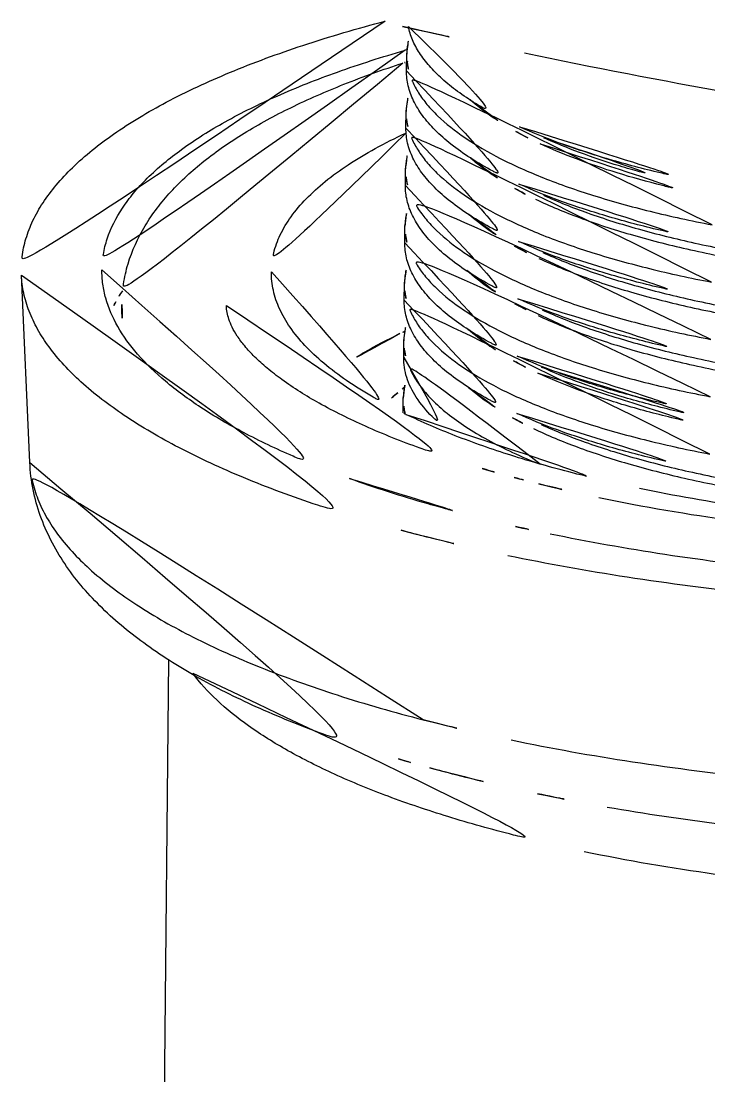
# Model space of a CAD drawing. Extents: x 16296660632 to 16296672714, y -37409619871 to -37409617455.
# Drawn here: x 16296672448.41 to 16296672465.46, y -37409617734.9 to -37409617708.76 of the extents above; entities that cross this region are included whole.
import ezdxf

# ---------------------------------------------------------------- set-up
doc = ezdxf.new("R2010")
doc.units = 0
doc.header["$LTSCALE"] = 10
doc.header["$MEASUREMENT"] = 0
doc.layers.get('0').update_dxf_attribs({"linetype": 'CONTINUOUS'})
doc.layers.add('02___PRT_ALL_AXES', color=7, linetype='CONTINUOUS')

msp = doc.modelspace()

# ---------------------------------------------------------------- linework, layer by layer
at = {"color": 7, "linetype": 'Continuous'}
for centre, radius, start, end in [((16296672495.89188, -37409617541.408073), 171.750067, 257.20660846, 258.23864788), ((16296672459.59454, -37409617709.583687), 1.630774, 192.6957884, 193.7031529), ((16296672459.58083, -37409617711.003922), 1.631303, 192.7664626, 193.6976928), ((16296672459.537649, -37409617715.265121), 1.630774, 192.6957884, 193.7031529), ((16296672459.523951, -37409617716.685364), 1.631303, 192.7664626, 193.6976928), ((16296672470.272791, -37409617679.877563), 47.707511, 255.5573615, 258.2502564), ((16296672468.343519, -37409617691.485283), 37.102928, 253.431855, 254.6813877), ((16296672471.767599, -37409617677.160728), 51.83541, 258.2408809, 260.1879311)]:
    msp.add_arc(centre, radius, start, end, dxfattribs=at)
for points, knots in [([(16296672458.00585, -37409617708.895576), (16296672458.028481, -37409617709.008362), (16296672458.101089, -37409617709.237617), (16296672458.27969, -37409617709.567909), (16296672458.528839, -37409617709.892487), (16296672458.846861, -37409617710.210327), (16296672459.232241, -37409617710.520668), (16296672459.861139, -37409617710.940811), (16296672460.38895, -37409617711.212082), (16296672460.762819, -37409617711.382011)], [0, 0, 0, 0, 0.089984, 0.186608491, 0.29234255, 0.408933985, 0.537515659, 0.678762073, 1, 1, 1, 1]), ([(16296672457.965401, -37409617709.586403), (16296672457.96628, -37409617709.499786), (16296672457.98329, -37409617709.324203), (16296672458.029551, -37409617709.154068), (16296672458.05932, -37409617709.070358)], [0, 0, 0, 0, 0.493601664, 1, 1, 1, 1]), ([(16296672460.882999, -37409617709.552238), (16296672464.28087, -37409617710.260201), (16296672471.299841, -37409617711.512032), (16296672478.37085, -37409617712.417717), (16296672482.005791, -37409617712.800987)], [0, 0, 0, 0, 0.487071401, 1, 1, 1, 1]), ([(16296672458.003639, -37409617709.942093), (16296672457.997, -37409617709.912643), (16296672457.97401, -37409617709.795448), (16296672457.9645, -37409617709.675613), (16296672457.965401, -37409617709.586403)], [0, 0, 0, 0, 0.252888037, 1, 1, 1, 1]), ([(16296672457.96129, -37409617709.996849), (16296672457.959999, -37409617710.121033), (16296672457.989479, -37409617710.377136), (16296672458.12748, -37409617710.752937), (16296672458.355801, -37409617711.121887), (16296672458.6717, -37409617711.482384), (16296672459.07276, -37409617711.83371), (16296672459.556971, -37409617712.1744), (16296672460.121731, -37409617712.503014), (16296672460.531549, -37409617712.70372), (16296672460.74859, -37409617712.802361)], [0, 0, 0, 0, 0.089653294, 0.183948504, 0.2868043, 0.401113325, 0.52875241, 0.670838044, 0.827883843, 1, 1, 1, 1]), ([(16296672465.53298, -37409617713.81041), (16296672465.017981, -37409617713.711693), (16296672464.031561, -37409617713.498306), (16296672462.634939, -37409617713.11335), (16296672461.39316, -37409617712.680649), (16296672460.322399, -37409617712.206558), (16296672459.436331, -37409617711.697609), (16296672458.835791, -37409617711.230324), (16296672458.469, -37409617710.84082), (16296672458.25894, -37409617710.556374), (16296672458.103029, -37409617710.267982), (16296672458.03422, -37409617710.068604), (16296672458.010189, -37409617709.969994)], [0, 0, 0, 0, 0.179478812, 0.345250895, 0.495547443, 0.629180077, 0.745461982, 0.844586117, 0.88818744, 0.928234901, 0.965264993, 1, 1, 1, 1]), ([(16296672457.951191, -37409617711.006279), (16296672457.952089, -37409617710.91967), (16296672457.96916, -37409617710.744041), (16296672458.01548, -37409617710.573898), (16296672458.04529, -37409617710.490181)], [0, 0, 0, 0, 0.493590071, 1, 1, 1, 1]), ([(16296672459.54097, -37409617710.718231), (16296672459.70047, -37409617710.86216), (16296672460.064381, -37409617711.142937), (16296672460.45665, -37409617711.381058), (16296672460.669689, -37409617711.498573)], [0, 0, 0, 0, 0.468938366, 1, 1, 1, 1]), ([(16296672457.989861, -37409617711.364403), (16296672457.983141, -37409617711.334747), (16296672457.95986, -37409617711.216782), (16296672457.950251, -37409617711.096077), (16296672457.951191, -37409617711.006279)], [0, 0, 0, 0, 0.252921699, 1, 1, 1, 1]), ([(16296672457.947069, -37409617711.417084), (16296672457.94577, -37409617711.541267), (16296672457.975229, -37409617711.797394), (16296672458.113199, -37409617712.17321), (16296672458.34152, -37409617712.542168), (16296672458.65741, -37409617712.902687), (16296672459.058491, -37409617713.254021), (16296672459.5427, -37409617713.594727), (16296672460.107479, -37409617713.923363), (16296672460.517321, -37409617714.124069), (16296672460.734369, -37409617714.222717)], [0, 0, 0, 0, 0.089652775, 0.183946503, 0.286801245, 0.401108864, 0.528748899, 0.670836311, 0.827884901, 1, 1, 1, 1]), ([(16296672465.518749, -37409617715.230766), (16296672465.00374, -37409617715.132042), (16296672464.0173, -37409617714.918648), (16296672462.620661, -37409617714.533684), (16296672461.37886, -37409617714.100983), (16296672460.3081, -37409617713.626869), (16296672459.42202, -37409617713.117897), (16296672458.821501, -37409617712.650597), (16296672458.4547, -37409617712.261093), (16296672458.24465, -37409617711.976624), (16296672458.088751, -37409617711.688217), (16296672458.01996, -37409617711.488823), (16296672457.99593, -37409617711.390221)], [0, 0, 0, 0, 0.179480792, 0.345252934, 0.495549033, 0.629180386, 0.745460427, 0.844584243, 0.888186298, 0.928234107, 0.96526458, 1, 1, 1, 1]), ([(16296672460.762819, -37409617711.382011), (16296672461.09358, -37409617711.532349), (16296672461.803049, -37409617711.818169), (16296672462.9438, -37409617712.190804), (16296672464.20315, -37409617712.524773), (16296672465.085211, -37409617712.713219), (16296672465.543091, -37409617712.800987)], [0, 0, 0, 0, 0.218135284, 0.458696791, 0.720092057, 1, 1, 1, 1]), ([(16296672460.669689, -37409617711.498573), (16296672460.717211, -37409617711.524773), (16296672460.91486, -37409617711.631371), (16296672461.116381, -37409617711.730766), (16296672461.27076, -37409617711.802643)], [0, 0, 0, 0, 0.241657585, 1, 1, 1, 1]), ([(16296672461.366961, -37409617711.656631), (16296672461.65579, -37409617711.787918), (16296672462.272341, -37409617712.038803), (16296672463.641331, -37409617712.497276), (16296672464.73691, -37409617712.766434), (16296672465.49905, -37409617712.923393)], [0, 0, 0, 0, 0.21985314, 0.460790966, 1, 1, 1, 1]), ([(16296672457.93697, -37409617712.426514), (16296672457.937851, -37409617712.342163), (16296672457.954069, -37409617712.171257), (16296672457.998079, -37409617712.005432), (16296672458.026409, -37409617711.923782)], [0, 0, 0, 0, 0.493904472, 1, 1, 1, 1]), ([(16296672461.27076, -37409617711.802643), (16296672461.56531, -37409617711.939758), (16296672462.196449, -37409617712.201424), (16296672463.211, -37409617712.545357), (16296672464.33075, -37409617712.856628), (16296672465.115271, -37409617713.034477), (16296672465.522711, -37409617713.118019)], [0, 0, 0, 0, 0.218554624, 0.459090349, 0.720221216, 1, 1, 1, 1]), ([(16296672459.55298, -37409617712.162041), (16296672459.70887, -37409617712.300346), (16296672460.06212, -37409617712.570396), (16296672460.441719, -37409617712.800697), (16296672460.647301, -37409617712.914398)], [0, 0, 0, 0, 0.470070471, 1, 1, 1, 1]), ([(16296672457.98374, -37409617712.818817), (16296672457.975651, -37409617712.786377), (16296672457.947651, -37409617712.657463), (16296672457.93593, -37409617712.524971), (16296672457.93697, -37409617712.426514)], [0, 0, 0, 0, 0.253492116, 1, 1, 1, 1]), ([(16296672460.74859, -37409617712.802361), (16296672461.079359, -37409617712.952713), (16296672461.78883, -37409617713.238518), (16296672462.929569, -37409617713.611153), (16296672464.188919, -37409617713.945129), (16296672465.07098, -37409617714.133583), (16296672465.52886, -37409617714.221352)], [0, 0, 0, 0, 0.218134743, 0.45869548, 0.72009026, 1, 1, 1, 1]), ([(16296672457.93284, -37409617712.838112), (16296672457.931601, -37409617712.962273), (16296672457.961161, -37409617713.218323), (16296672458.09923, -37409617713.594048), (16296672458.327591, -37409617713.962914), (16296672458.64349, -37409617714.323334), (16296672459.04454, -37409617714.674583), (16296672459.52869, -37409617715.015228), (16296672460.09338, -37409617715.343773), (16296672460.503139, -37409617715.544441), (16296672460.72015, -37409617715.643082)], [0, 0, 0, 0, 0.089649561, 0.183945095, 0.2868039, 0.401115569, 0.528757592, 0.670844614, 0.827889806, 1, 1, 1, 1]), ([(16296672465.50453, -37409617716.651123), (16296672464.9904, -37409617716.552567), (16296672464.00556, -37409617716.339569), (16296672462.611019, -37409617715.955406), (16296672461.37072, -37409617715.523651), (16296672460.300779, -37409617715.050636), (16296672459.414749, -37409617714.54274), (16296672458.813749, -37409617714.076691), (16296672458.44593, -37409617713.68779), (16296672458.17499, -37409617713.323761), (16296672458.03426, -37409617713.021606), (16296672457.98374, -37409617712.818817)], [0, 0, 0, 0, 0.179388827, 0.345101977, 0.495380095, 0.629038694, 0.745392125, 0.844623117, 0.888283986, 0.928388194, 1, 1, 1, 1]), ([(16296672460.647301, -37409617712.914398), (16296672460.688231, -37409617712.937027), (16296672460.857571, -37409617713.028877), (16296672461.02981, -37409617713.115379), (16296672461.16147, -37409617713.178207)], [0, 0, 0, 0, 0.242741313, 1, 1, 1, 1]), ([(16296672461.16147, -37409617713.178207), (16296672461.51585, -37409617713.347313), (16296672462.28686, -37409617713.665977), (16296672463.540091, -37409617714.072701), (16296672464.941971, -37409617714.430397), (16296672466.47261, -37409617714.733353), (16296672468.110439, -37409617714.97673), (16296672470.43605, -37409617715.219467), (16296672473.43425, -37409617715.348152), (16296672476.44558, -37409617715.25045), (16296672478.81192, -37409617715.030434), (16296672480.501659, -37409617714.800056), (16296672482.09774, -37409617714.505966), (16296672483.577551, -37409617714.152107), (16296672484.920071, -37409617713.743294), (16296672485.75491, -37409617713.420921), (16296672486.14327, -37409617713.249069)], [0, 0, 0, 0, 0.046209236, 0.098017577, 0.154942744, 0.216365646, 0.281562606, 0.349729601, 0.491461932, 0.6343358, 0.703915921, 0.771065829, 0.834955954, 0.894828979, 0.950022918, 1, 1, 1, 1]), ([(16296672461.352711, -37409617713.077003), (16296672461.71133, -37409617713.240013), (16296672462.487061, -37409617713.547096), (16296672463.741579, -37409617713.939232), (16296672465.136641, -37409617714.283241), (16296672466.65317, -37409617714.573822), (16296672468.27051, -37409617714.806503), (16296672469.966379, -37409617714.977562), (16296672471.717449, -37409617715.08429), (16296672474.09234, -37409617715.138107), (16296672477.02243, -37409617715.040207), (16296672479.87516, -37409617714.723091), (16296672482.017509, -37409617714.333282), (16296672483.477949, -37409617713.989342), (16296672484.80744, -37409617713.592148), (16296672485.6366, -37409617713.279404), (16296672486.0236, -37409617713.112747)], [0, 0, 0, 0, 0.046986327, 0.099372577, 0.156672081, 0.218275472, 0.283479082, 0.351505789, 0.421525862, 0.492674693, 0.634792859, 0.770874182, 0.834595094, 0.894431374, 0.949742002, 1, 1, 1, 1]), ([(16296672457.922741, -37409617713.847527), (16296672457.92358, -37409617713.763412), (16296672457.93965, -37409617713.592957), (16296672457.98336, -37409617713.427513), (16296672458.01153, -37409617713.346046)], [0, 0, 0, 0, 0.493945932, 1, 1, 1, 1]), ([(16296672459.500731, -37409617713.548271), (16296672459.661091, -37409617713.694077), (16296672460.02788, -37409617713.978539), (16296672460.4238, -37409617714.219254), (16296672460.63904, -37409617714.338043)], [0, 0, 0, 0, 0.468541054, 1, 1, 1, 1]), ([(16296672457.969971, -37409617714.240997), (16296672457.961821, -37409617714.208473), (16296672457.933599, -37409617714.079193), (16296672457.921749, -37409617713.946289), (16296672457.922741, -37409617713.847527)], [0, 0, 0, 0, 0.253520837, 1, 1, 1, 1]), ([(16296672457.918619, -37409617714.2584), (16296672457.91737, -37409617714.382568), (16296672457.94692, -37409617714.638634), (16296672458.08499, -37409617715.014374), (16296672458.313339, -37409617715.383232), (16296672458.62924, -37409617715.743668), (16296672459.030279, -37409617716.094917), (16296672459.514441, -37409617716.435547), (16296672460.07914, -37409617716.76413), (16296672460.488911, -37409617716.964813), (16296672460.705931, -37409617717.063454)], [0, 0, 0, 0, 0.089651162, 0.183947491, 0.286805402, 0.401115381, 0.528754543, 0.670841198, 0.827886333, 1, 1, 1, 1]), ([(16296672460.63904, -37409617714.338043), (16296672460.68664, -37409617714.364319), (16296672460.88463, -37409617714.471161), (16296672461.086491, -37409617714.570793), (16296672461.24114, -37409617714.642807)], [0, 0, 0, 0, 0.241657782, 1, 1, 1, 1]), ([(16296672460.734369, -37409617714.222717), (16296672461.06513, -37409617714.37307), (16296672461.774599, -37409617714.658867), (16296672462.915331, -37409617715.031509), (16296672464.174681, -37409617715.365494), (16296672465.056749, -37409617715.553932), (16296672465.514641, -37409617715.641708)], [0, 0, 0, 0, 0.218133056, 0.458691517, 0.720085797, 1, 1, 1, 1]), ([(16296672465.490311, -37409617718.071487), (16296672464.97637, -37409617717.972961), (16296672463.991899, -37409617717.760048), (16296672462.59782, -37409617717.376083), (16296672461.35784, -37409617716.944511), (16296672460.288071, -37409617716.471733), (16296672459.40205, -37409617715.964088), (16296672458.80093, -37409617715.49826), (16296672458.432911, -37409617715.109558), (16296672458.16173, -37409617714.745743), (16296672458.02072, -37409617714.443718), (16296672457.969971, -37409617714.240997)], [0, 0, 0, 0, 0.179358496, 0.345048785, 0.495316093, 0.62897726, 0.745341527, 0.844590313, 0.888261258, 0.928375288, 1, 1, 1, 1]), ([(16296672461.33849, -37409617714.497353), (16296672461.6971, -37409617714.66037), (16296672462.472851, -37409617714.967438), (16296672463.72735, -37409617715.359589), (16296672465.12241, -37409617715.703613), (16296672466.63895, -37409617715.994171), (16296672468.256281, -37409617716.22683), (16296672469.95216, -37409617716.397926), (16296672471.70322, -37409617716.504646), (16296672474.078119, -37409617716.558456), (16296672477.008209, -37409617716.460579), (16296672479.860941, -37409617716.143448), (16296672482.00329, -37409617715.753616), (16296672483.46373, -37409617715.409721), (16296672484.793221, -37409617715.012512), (16296672485.62237, -37409617714.699753), (16296672486.009371, -37409617714.533096)], [0, 0, 0, 0, 0.0469868, 0.099372517, 0.15667177, 0.218275718, 0.28347938, 0.3515058, 0.421525979, 0.492674979, 0.634793169, 0.770874317, 0.83459526, 0.894432075, 0.949742679, 1, 1, 1, 1]), ([(16296672457.90852, -37409617715.26783), (16296672457.909389, -37409617715.181236), (16296672457.926399, -37409617715.00563), (16296672457.97266, -37409617714.835487), (16296672458.002439, -37409617714.751793)], [0, 0, 0, 0, 0.493601664, 1, 1, 1, 1]), ([(16296672461.24114, -37409617714.642807), (16296672461.598351, -37409617714.809181), (16296672462.373341, -37409617715.122528), (16296672463.62985, -37409617715.522507), (16296672465.031361, -37409617715.873703), (16296672466.55829, -37409617716.170593), (16296672468.18936, -37409617716.408501), (16296672469.901621, -37409617716.583618), (16296672471.671009, -37409617716.693024), (16296672474.07173, -37409617716.748421), (16296672476.467529, -37409617716.668243), (16296672478.815121, -37409617716.448624), (16296672480.49165, -37409617716.219528), (16296672482.07585, -37409617715.927727), (16296672483.54566, -37409617715.577003), (16296672484.880461, -37409617715.172089), (16296672485.71122, -37409617714.853073), (16296672486.098089, -37409617714.68306)], [0, 0, 0, 0, 0.046622198, 0.098753803, 0.15590899, 0.217470841, 0.282721138, 0.350866299, 0.421057823, 0.492409408, 0.634936465, 0.704334462, 0.77131704, 0.835070185, 0.894849838, 0.95000362, 1, 1, 1, 1]), ([(16296672459.452169, -37409617714.937027), (16296672459.618059, -37409617715.091469), (16296672460.001539, -37409617715.392258), (16296672460.41732, -37409617715.644623), (16296672460.64427, -37409617715.769119)], [0, 0, 0, 0, 0.466833181, 1, 1, 1, 1]), ([(16296672457.946751, -37409617715.623512), (16296672457.940109, -37409617715.594063), (16296672457.91712, -37409617715.476868), (16296672457.90761, -37409617715.357033), (16296672457.90852, -37409617715.26783)], [0, 0, 0, 0, 0.252888037, 1, 1, 1, 1]), ([(16296672457.904409, -37409617715.678291), (16296672457.903111, -37409617715.802452), (16296672457.93259, -37409617716.058578), (16296672458.070589, -37409617716.434372), (16296672458.29891, -37409617716.803307), (16296672458.614811, -37409617717.163811), (16296672459.015881, -37409617717.515137), (16296672459.50008, -37409617717.855827), (16296672460.06484, -37409617718.184448), (16296672460.474661, -37409617718.385147), (16296672460.6917, -37409617718.483803)], [0, 0, 0, 0, 0.089653294, 0.183948504, 0.2868043, 0.401113325, 0.52875241, 0.670838044, 0.827883843, 1, 1, 1, 1]), ([(16296672460.72015, -37409617715.643082), (16296672461.050911, -37409617715.793427), (16296672461.760389, -37409617716.079239), (16296672462.901131, -37409617716.451859), (16296672464.160469, -37409617716.785843), (16296672465.04253, -37409617716.974281), (16296672465.50042, -37409617717.062073)], [0, 0, 0, 0, 0.218137131, 0.45869474, 0.72008644, 1, 1, 1, 1]), ([(16296672465.476089, -37409617719.491837), (16296672464.96109, -37409617719.393112), (16296672463.97467, -37409617719.179733), (16296672462.578051, -37409617718.794777), (16296672461.336269, -37409617718.362083), (16296672460.26552, -37409617717.887993), (16296672459.37944, -37409617717.379028), (16296672458.7789, -37409617716.911751), (16296672458.412109, -37409617716.522263), (16296672458.202049, -37409617716.237808), (16296672458.046141, -37409617715.949409), (16296672457.977329, -37409617715.750023), (16296672457.953291, -37409617715.651443)], [0, 0, 0, 0, 0.179478812, 0.345250895, 0.495547443, 0.629180077, 0.745461982, 0.844586117, 0.88818744, 0.928234901, 0.965264993, 1, 1, 1, 1]), ([(16296672460.64427, -37409617715.769119), (16296672460.68992, -37409617715.794167), (16296672460.87945, -37409617715.895927), (16296672461.072491, -37409617715.991127), (16296672461.220261, -37409617716.060059)], [0, 0, 0, 0, 0.242036674, 1, 1, 1, 1]), ([(16296672461.32428, -37409617715.917709), (16296672461.68289, -37409617716.080727), (16296672462.45863, -37409617716.387787), (16296672463.71312, -37409617716.779961), (16296672465.108191, -37409617717.123962), (16296672466.624729, -37409617717.41452), (16296672468.24206, -37409617717.647202), (16296672469.937929, -37409617717.818283), (16296672471.688999, -37409617717.925011), (16296672474.06389, -37409617717.978813), (16296672476.99399, -37409617717.880959), (16296672479.84672, -37409617717.563789), (16296672481.989071, -37409617717.174004), (16296672483.449511, -37409617716.830078), (16296672484.77899, -37409617716.432854), (16296672485.60815, -37409617716.12011), (16296672485.99514, -37409617715.953468)], [0, 0, 0, 0, 0.046986273, 0.099371659, 0.156671519, 0.218275631, 0.283478935, 0.351505401, 0.421525892, 0.492674786, 0.634793256, 0.770874146, 0.834595555, 0.894432441, 0.949742403, 1, 1, 1, 1]), ([(16296672461.220261, -37409617716.060059), (16296672461.57744, -37409617716.226677), (16296672462.352539, -37409617716.540573), (16296672463.60952, -37409617716.941177), (16296672465.01186, -37409617717.292908), (16296672466.53994, -37409617717.590263), (16296672468.17243, -37409617717.828568), (16296672470.486719, -37409617718.065247), (16296672473.46694, -37409617718.188538), (16296672476.458561, -37409617718.088371), (16296672478.8083, -37409617717.868134), (16296672480.48608, -37409617717.638527), (16296672482.07126, -37409617717.346077), (16296672483.54166, -37409617716.994637), (16296672484.87665, -37409617716.588913), (16296672485.70734, -37409617716.269257), (16296672486.09408, -37409617716.09893)], [0, 0, 0, 0, 0.046600232, 0.098719718, 0.155872685, 0.217439753, 0.282701685, 0.350864014, 0.492422268, 0.634987719, 0.704398161, 0.771386555, 0.835137686, 0.894905554, 0.950036351, 1, 1, 1, 1]), ([(16296672457.8943, -37409617716.687714), (16296672457.895201, -37409617716.601097), (16296672457.91227, -37409617716.425484), (16296672457.95859, -37409617716.255341), (16296672457.9884, -37409617716.171623)], [0, 0, 0, 0, 0.493590071, 1, 1, 1, 1]), ([(16296672459.484079, -37409617716.399658), (16296672459.643579, -37409617716.543587), (16296672460.00749, -37409617716.824371), (16296672460.399759, -37409617717.062477), (16296672460.612801, -37409617717.179993)], [0, 0, 0, 0, 0.468938366, 1, 1, 1, 1]), ([(16296672457.93297, -37409617717.045853), (16296672457.92625, -37409617717.01619), (16296672457.902969, -37409617716.898216), (16296672457.89336, -37409617716.777527), (16296672457.8943, -37409617716.687714)], [0, 0, 0, 0, 0.252921699, 1, 1, 1, 1]), ([(16296672457.89019, -37409617717.098503), (16296672457.88932, -37409617717.181084), (16296672457.9014, -37409617717.348633), (16296672457.98221, -37409617717.68898), (16296672458.197269, -37409617718.118149), (16296672458.606131, -37409617718.601669), (16296672458.9517, -37409617718.889717), (16296672459.14535, -37409617719.03212)], [0, 0, 0, 0, 0.10368112, 0.209805819, 0.437618059, 0.698189351, 1, 1, 1, 1]), ([(16296672461.275721, -37409617719.745857), (16296672461.04397, -37409617719.653557), (16296672460.602921, -37409617719.465073), (16296672459.985991, -37409617719.156403), (16296672459.44326, -37409617718.834679), (16296672458.977421, -37409617718.501617), (16296672458.590799, -37409617718.1586), (16296672458.28525, -37409617717.806877), (16296672458.063049, -37409617717.447571), (16296672457.96925, -37409617717.195587), (16296672457.939039, -37409617717.07164)], [0, 0, 0, 0, 0.169524097, 0.325739932, 0.468467306, 0.597832524, 0.714317559, 0.818925046, 0.913311189, 1, 1, 1, 1]), ([(16296672460.612801, -37409617717.179993), (16296672460.66032, -37409617717.2062), (16296672460.857981, -37409617717.312798), (16296672461.05949, -37409617717.412201), (16296672461.213869, -37409617717.48407)], [0, 0, 0, 0, 0.241657585, 1, 1, 1, 1]), ([(16296672460.705931, -37409617717.063454), (16296672461.03669, -37409617717.213783), (16296672461.74617, -37409617717.499603), (16296672462.886921, -37409617717.872231), (16296672464.146259, -37409617718.206207), (16296672465.02832, -37409617718.394653), (16296672465.4862, -37409617718.482422)], [0, 0, 0, 0, 0.218135284, 0.458696791, 0.720092057, 1, 1, 1, 1]), ([(16296672461.213869, -37409617717.48407), (16296672461.53344, -37409617717.632843), (16296672462.221621, -37409617717.915314), (16296672463.331961, -37409617718.282303), (16296672464.562851, -37409617718.610512), (16296672465.42658, -37409617718.794853), (16296672465.87553, -37409617718.880539)], [0, 0, 0, 0, 0.216816724, 0.456991306, 0.718867938, 1, 1, 1, 1]), ([(16296672461.31007, -37409617717.338058), (16296672461.625811, -37409617717.48159), (16296672462.303329, -37409617717.754356), (16296672463.393049, -37409617718.109779), (16296672464.59659, -37409617718.428139), (16296672465.439711, -37409617718.607613), (16296672465.87743, -37409617718.691147)], [0, 0, 0, 0, 0.217969135, 0.458480686, 0.719940745, 1, 1, 1, 1]), ([(16296672457.880079, -37409617718.107933), (16296672457.88096, -37409617718.023613), (16296672457.89719, -37409617717.852692), (16296672457.941191, -37409617717.686867), (16296672457.969521, -37409617717.605217)], [0, 0, 0, 0, 0.493904472, 1, 1, 1, 1]), ([(16296672459.49609, -37409617717.843483), (16296672459.651991, -37409617717.981773), (16296672460.00523, -37409617718.251831), (16296672460.38483, -37409617718.482147), (16296672460.59042, -37409617718.595833)], [0, 0, 0, 0, 0.470070471, 1, 1, 1, 1]), ([(16296672457.926849, -37409617718.500267), (16296672457.91877, -37409617718.467819), (16296672457.89076, -37409617718.338898), (16296672457.879049, -37409617718.206398), (16296672457.880079, -37409617718.107933)], [0, 0, 0, 0, 0.253492116, 1, 1, 1, 1]), ([(16296672460.6917, -37409617718.483803), (16296672461.02247, -37409617718.634148), (16296672461.731939, -37409617718.91996), (16296672462.87269, -37409617719.29258), (16296672464.13203, -37409617719.626556), (16296672465.01409, -37409617719.815002), (16296672465.47197, -37409617719.902779)], [0, 0, 0, 0, 0.218134743, 0.45869548, 0.72009026, 1, 1, 1, 1]), ([(16296672460.59042, -37409617718.595833), (16296672460.63134, -37409617718.618446), (16296672460.80069, -37409617718.71032), (16296672460.972919, -37409617718.796799), (16296672461.10458, -37409617718.859627)], [0, 0, 0, 0, 0.242741313, 1, 1, 1, 1]), ([(16296672461.29582, -37409617718.758423), (16296672461.65444, -37409617718.921432), (16296672462.43017, -37409617719.228539), (16296672463.68469, -37409617719.620667), (16296672465.07975, -37409617719.964668), (16296672466.596279, -37409617720.255249), (16296672468.213619, -37409617720.487923), (16296672469.909491, -37409617720.658997), (16296672471.660561, -37409617720.765717), (16296672474.03545, -37409617720.819542), (16296672476.96554, -37409617720.721642), (16296672479.818279, -37409617720.404518), (16296672481.960621, -37409617720.014709), (16296672483.421061, -37409617719.670776), (16296672484.750549, -37409617719.273567), (16296672485.57971, -37409617718.960823), (16296672485.966709, -37409617718.794182)], [0, 0, 0, 0, 0.046986327, 0.099372577, 0.156672081, 0.218275472, 0.283479082, 0.351505789, 0.421525862, 0.492674693, 0.634792859, 0.770874182, 0.834595094, 0.894431374, 0.949742002, 1, 1, 1, 1]), ([(16296672461.10458, -37409617718.859627), (16296672461.458969, -37409617719.028748), (16296672462.229971, -37409617719.347397), (16296672463.4832, -37409617719.754143), (16296672464.88508, -37409617720.111816), (16296672466.41573, -37409617720.414772), (16296672468.053551, -37409617720.658157), (16296672470.379169, -37409617720.900887), (16296672473.377359, -37409617721.029579), (16296672476.388691, -37409617720.931877), (16296672478.755039, -37409617720.711853), (16296672480.444771, -37409617720.481483), (16296672482.04085, -37409617720.187401), (16296672483.52066, -37409617719.833527), (16296672484.86318, -37409617719.424721), (16296672485.698021, -37409617719.102364), (16296672486.08638, -37409617718.930489)], [0, 0, 0, 0, 0.046209236, 0.098017577, 0.154942744, 0.216365646, 0.281562606, 0.349729601, 0.491461932, 0.6343358, 0.703915921, 0.771065829, 0.834955954, 0.894828979, 0.950022918, 1, 1, 1, 1]), ([(16296672448.62466, -37409617719.702423), (16296672448.634859, -37409617719.927597), (16296672448.68919, -37409617720.373993), (16296672448.869471, -37409617721.021751), (16296672449.13648, -37409617721.636391), (16296672449.478571, -37409617722.215248), (16296672449.887289, -37409617722.756462), (16296672450.51959, -37409617723.439056), (16296672451.457991, -37409617724.220749), (16296672452.765261, -37409617725.047043), (16296672454.262751, -37409617725.794403), (16296672455.944611, -37409617726.471008), (16296672457.138691, -37409617726.861832), (16296672457.763411, -37409617727.047737)], [0, 0, 0, 0, 0.054370086, 0.10796616, 0.161634843, 0.215538049, 0.26977073, 0.324898104, 0.4396656, 0.563106849, 0.697173962, 0.84278713, 1, 1, 1, 1]), ([(16296672458.37405, -37409617726.0774), (16296672457.65873, -37409617725.892311), (16296672456.297541, -37409617725.502403), (16296672454.38975, -37409617724.823853), (16296672452.722549, -37409617724.084106), (16296672451.31492, -37409617723.291573), (16296672450.182619, -37409617722.454941), (16296672449.45159, -37409617721.697456), (16296672449.03685, -37409617721.076241), (16296672448.81542, -37409617720.622437), (16296672448.67313, -37409617720.164673), (16296672448.63158, -37409617719.854973), (16296672448.62466, -37409617719.702423)], [0, 0, 0, 0, 0.180966777, 0.346572393, 0.495557226, 0.627180207, 0.741424542, 0.839360554, 0.883067128, 0.923909488, 0.962599256, 1, 1, 1, 1]), ([(16296672462.933981, -37409617728.237892), (16296672463.87286, -37409617728.400726), (16296672465.79529, -37409617728.683594), (16296672468.73628, -37409617728.980362), (16296672471.75647, -37409617729.155342), (16296672474.809271, -37409617729.205887), (16296672477.84712, -37409617729.131302), (16296672480.822929, -37409617728.932587), (16296672483.69117, -37409617728.612556), (16296672486.40922, -37409617728.175423), (16296672488.938761, -37409617727.626343), (16296672491.247299, -37409617726.970291), (16296672493.310289, -37409617726.209824), (16296672495.11157, -37409617725.34166), (16296672496.41464, -37409617724.496193), (16296672497.29484, -37409617723.741386), (16296672497.86508, -37409617723.140961), (16296672498.3482, -37409617722.485802), (16296672498.73167, -37409617721.775322), (16296672498.99811, -37409617721.011711), (16296672499.082411, -37409617720.477577), (16296672499.10006, -37409617720.207817)], [0, 0, 0, 0, 0.07233596, 0.147438077, 0.224321746, 0.301919043, 0.379147342, 0.454933349, 0.528250046, 0.598153238, 0.663825386, 0.724631496, 0.78019698, 0.830522904, 0.876159753, 0.897607601, 0.918420407, 0.93888501, 0.959222507, 0.979478489, 1, 1, 1, 1]), ([(16296672452.66444, -37409617724.921837), (16296672452.83934, -37409617725.16053), (16296672453.270741, -37409617725.631859), (16296672454.069401, -37409617726.270401), (16296672455.05323, -37409617726.881767), (16296672456.213591, -37409617727.460716), (16296672457.540359, -37409617728.002563), (16296672459.02169, -37409617728.502083), (16296672460.64357, -37409617728.954453), (16296672461.77585, -37409617729.214371), (16296672462.36204, -37409617729.336502)], [0, 0, 0, 0, 0.081896443, 0.17568146, 0.282265623, 0.401862966, 0.534177588, 0.678596622, 0.834283056, 1, 1, 1, 1]), ([(16296672486.480961, -37409617726.950699), (16296672485.46768, -37409617727.129547), (16296672483.379259, -37409617727.436783), (16296672480.16802, -37409617727.74826), (16296672476.842871, -37409617727.918182), (16296672473.46393, -37409617727.943367), (16296672470.092199, -37409617727.823311), (16296672466.788509, -37409617727.560226), (16296672463.612539, -37409617727.159012), (16296672461.553829, -37409617726.792961), (16296672460.55777, -37409617726.585426)], [0, 0, 0, 0, 0.118436426, 0.242838699, 0.371232535, 0.501545351, 0.631658277, 0.759457467, 0.88288635, 1, 1, 1, 1]), ([(16296672458.54146, -37409617727.27002), (16296672458.75547, -37409617727.328697), (16296672459.637659, -37409617727.562462), (16296672460.52742, -37409617727.767357), (16296672461.2036, -37409617727.908241)], [0, 0, 0, 0, 0.243159212, 1, 1, 1, 1]), ([(16296672462.36204, -37409617729.336502), (16296672463.43886, -37409617729.560867), (16296672465.67646, -37409617729.941818), (16296672469.132919, -37409617730.315804), (16296672472.720579, -37409617730.502998), (16296672476.339069, -37409617730.49791), (16296672479.887341, -37409617730.300774), (16296672483.26659, -37409617729.917397), (16296672486.38257, -37409617729.359154), (16296672488.34222, -37409617728.851898), (16296672489.256571, -37409617728.564293)], [0, 0, 0, 0, 0.121568273, 0.250644706, 0.384048938, 0.518422535, 0.650378364, 0.776617158, 0.894061736, 1, 1, 1, 1])]:
    msp.add_open_spline(points, degree=3, knots=knots, dxfattribs=at)
at = {"layer": '02___PRT_ALL_AXES', "color": 7, "linetype": 'Continuous'}
for p, q in [((16296672457.965071, -37409617709.475616), (16296672457.923861, -37409617709.487503)), ((16296672457.96126, -37409617709.997437), (16296672457.96538, -37409617709.586517)), ((16296672457.947041, -37409617711.417801), (16296672457.951151, -37409617711.006866)), ((16296672457.932819, -37409617712.838158), (16296672457.93693, -37409617712.427231)), ((16296672457.9186, -37409617714.258507), (16296672457.92271, -37409617713.84758)), ((16296672448.62466, -37409617719.702423), (16296672448.41416, -37409617715.057037)), ((16296672457.904369, -37409617715.678871), (16296672457.908489, -37409617715.267937)), ((16296672457.89015, -37409617717.099228), (16296672457.89426, -37409617716.688309)), ((16296672457.876419, -37409617718.471039), (16296672457.880051, -37409617718.10865)), ((16296672452.06488, -37409617724.588127), (16296672451.91678, -37409617739.37896))]:
    msp.add_line(p, q, dxfattribs=at)
for centre, radius, start, end in [((16296672466.40185, -37409617736.07373), 27.620027, 107.8667833, 107.9908483), ((16296672466.47744, -37409617736.308243), 27.866415, 107.7344168, 107.8667833), ((16296672453.603399, -37409617717.305908), 3.261605, 150.8957227, 155.7825107), ((16296672454.49548, -37409617715.823723), 3.592289, 179.4495943, 193.548926), ((16296672463.827579, -37409617729.239609), 14.087167, 114.8507726, 115.3493484), ((16296672461.40045, -37409617722.360077), 5.713116, 127.5741707, 129.8268568), ((16296672464.220551, -37409617705.494232), 14.44797, 244.0236907, 244.2601069), ((16296672468.889469, -37409617689.180656), 31.977533, 253.5553673, 255.0244476), ((16296672469.729589, -37409617686.077377), 35.192505, 255.0086517, 256.0445969), ((16296672470.72176, -37409617682.071472), 39.31945, 256.0492701, 258.2705573), ((16296672470.868641, -37409617676.581146), 45.854703, 257.1352129, 258.2401549)]:
    msp.add_arc(centre, radius, start, end, dxfattribs=at)
for points, knots in [([(16296672457.43416, -37409617708.763847), (16296672456.74749, -37409617708.944527), (16296672455.444771, -37409617709.325233), (16296672453.62694, -37409617709.990952), (16296672452.05205, -37409617710.718369), (16296672450.73802, -37409617711.499153), (16296672449.838831, -37409617712.214401), (16296672449.278339, -37409617712.810562), (16296672448.94869, -37409617713.24868), (16296672448.69479, -37409617713.693893), (16296672448.518061, -37409617714.145157), (16296672448.419821, -37409617714.600777), (16296672448.40733, -37409617714.906532), (16296672448.41416, -37409617715.057137)], [0, 0, 0, 0, 0.182404632, 0.348397484, 0.496895063, 0.627401835, 0.740267136, 0.790590343, 0.837261341, 0.880791376, 0.921850492, 0.961268224, 1, 1, 1, 1]), ([(16296672457.923861, -37409617709.487503), (16296672457.359751, -37409617709.650726), (16296672456.289511, -37409617709.991783), (16296672454.796539, -37409617710.57901), (16296672453.50098, -37409617711.213547), (16296672452.415541, -37409617711.88929), (16296672451.66894, -37409617712.502983), (16296672451.197729, -37409617713.012367), (16296672450.833969, -37409617713.49614), (16296672450.57028, -37409617714.010857), (16296672450.436541, -37409617714.54023), (16296672450.412781, -37409617714.801933), (16296672450.411489, -37409617714.931198)], [0, 0, 0, 0, 0.17987782, 0.343814785, 0.490997432, 0.62113662, 0.734685752, 0.785724265, 0.833320593, 0.919920483, 0.960402709, 1, 1, 1, 1]), ([(16296672457.870979, -37409617709.804153), (16296672457.377489, -37409617709.964417), (16296672456.436831, -37409617710.299309), (16296672455.1182, -37409617710.874443), (16296672453.95376, -37409617711.50425), (16296672452.948009, -37409617712.194191), (16296672452.108351, -37409617712.957703), (16296672451.450211, -37409617713.810158), (16296672451.086149, -37409617714.60817), (16296672450.93256, -37409617715.277077), (16296672450.90498, -37409617715.618622), (16296672450.90336, -37409617715.789223)], [0, 0, 0, 0, 0.159549567, 0.306791266, 0.441951144, 0.566037443, 0.680944886, 0.789554937, 0.89508031, 0.947539325, 1, 1, 1, 1]), ([(16296672457.94142, -37409617711.540001), (16296672457.68449, -37409617711.659378), (16296672457.198931, -37409617711.902649), (16296672456.52964, -37409617712.301407), (16296672455.95462, -37409617712.716164), (16296672455.476801, -37409617713.145142), (16296672455.098749, -37409617713.586807), (16296672454.82317, -37409617714.04007), (16296672454.653379, -37409617714.503067), (16296672454.61282, -37409617714.819099), (16296672454.61128, -37409617714.973228)], [0, 0, 0, 0, 0.16933742, 0.324352162, 0.465204115, 0.592471786, 0.707287301, 0.811506412, 0.907867019, 1, 1, 1, 1]), ([(16296672448.41416, -37409617715.057137), (16296672448.42098, -37409617715.207451), (16296672448.461241, -37409617715.512413), (16296672448.598431, -37409617715.963463), (16296672448.81179, -37409617716.410851), (16296672449.21084, -37409617717.022972), (16296672449.91437, -37409617717.770767), (16296672451.00593, -37409617718.599121), (16296672452.363819, -37409617719.385818), (16296672453.973579, -37409617720.122726), (16296672455.817751, -37409617720.801979), (16296672457.134821, -37409617721.194672), (16296672457.827339, -37409617721.381798)], [0, 0, 0, 0, 0.037857658, 0.076966497, 0.118164003, 0.162145267, 0.260369446, 0.374573499, 0.505898137, 0.654421074, 0.819504913, 1, 1, 1, 1]), ([(16296672450.411489, -37409617714.931198), (16296672450.410311, -37409617715.048271), (16296672450.42519, -37409617715.285103), (16296672450.525089, -37409617715.764847), (16296672450.790291, -37409617716.37059), (16296672451.301689, -37409617717.062233), (16296672452.0035, -37409617717.7323), (16296672452.88966, -37409617718.377823), (16296672453.953461, -37409617718.995239), (16296672455.18664, -37409617719.579979), (16296672456.075371, -37409617719.929268), (16296672456.54488, -37409617720.099007)], [0, 0, 0, 0, 0.041534899, 0.083834102, 0.173345401, 0.273424931, 0.387157509, 0.516268099, 0.6614954, 0.822887541, 1, 1, 1, 1]), ([(16296672454.61128, -37409617714.973228), (16296672454.60972, -37409617715.127876), (16296672454.644131, -37409617715.445747), (16296672454.805679, -37409617715.913567), (16296672455.073839, -37409617716.373711), (16296672455.44532, -37409617716.824226), (16296672455.917419, -37409617717.263947), (16296672456.48756, -37409617717.691261), (16296672457.152809, -37409617718.10437), (16296672457.63633, -37409617718.357857), (16296672457.892349, -37409617718.482597)], [0, 0, 0, 0, 0.092016275, 0.18828005, 0.292436277, 0.407229503, 0.534518808, 0.675432238, 0.830540755, 1, 1, 1, 1]), ([(16296672450.922779, -37409617715.44516), (16296672450.90744, -37409617715.467789), (16296672450.848101, -37409617715.55735), (16296672450.792561, -37409617715.649437), (16296672450.75362, -37409617715.719437)], [0, 0, 0, 0, 0.254382939, 1, 1, 1, 1]), ([(16296672499.40353, -37409617715.567627), (16296672499.39167, -37409617715.748894), (16296672499.32855, -37409617716.118073), (16296672499.122231, -37409617716.65834), (16296672498.80607, -37409617717.189293), (16296672498.38283, -37409617717.709007), (16296672497.854891, -37409617718.216202), (16296672497.224581, -37409617718.709381), (16296672496.49448, -37409617719.186897), (16296672495.667549, -37409617719.646927), (16296672494.747181, -37409617720.0877), (16296672493.357229, -37409617720.665031), (16296672491.40942, -37409617721.316513), (16296672488.841101, -37409617721.972931), (16296672486.016899, -37409617722.514603), (16296672482.985029, -37409617722.931923), (16296672479.79722, -37409617723.217499), (16296672476.50819, -37409617723.366203), (16296672473.17445, -37409617723.375397), (16296672469.853371, -37409617723.244873), (16296672466.60202, -37409617722.976967), (16296672463.47637, -37409617722.576408), (16296672461.449841, -37409617722.214561), (16296672460.468769, -37409617722.010147)], [0, 0, 0, 0, 0.013120692, 0.026837172, 0.041548636, 0.057564773, 0.075106633, 0.094319831, 0.115289947, 0.138055829, 0.162620277, 0.18895772, 0.246725964, 0.31077931, 0.38030248, 0.454321255, 0.531744358, 0.611397735, 0.692055186, 0.772467616, 0.85139147, 0.927616656, 1, 1, 1, 1]), ([(16296672453.49922, -37409617715.81456), (16296672453.498039, -37409617715.927116), (16296672453.536779, -37409617716.111053), (16296672453.639139, -37409617716.360001), (16296672453.77009, -37409617716.584877), (16296672453.957211, -37409617716.831383), (16296672454.204201, -37409617717.097122), (16296672454.51326, -37409617717.376106), (16296672455.03503, -37409617717.778572), (16296672455.84182, -37409617718.279358), (16296672456.98946, -37409617718.843491), (16296672458.341921, -37409617719.380623), (16296672459.31909, -37409617719.697182), (16296672459.837021, -37409617719.850113)], [0, 0, 0, 0, 0.043211231, 0.07053229, 0.103312919, 0.142731271, 0.189118494, 0.242370518, 0.302374865, 0.441865034, 0.605966288, 0.792700288, 1, 1, 1, 1]), ([(16296672457.79636, -37409617716.508827), (16296672457.49785, -37409617716.650269), (16296672456.94051, -37409617716.938843), (16296672456.411221, -37409617717.277199), (16296672456.17144, -37409617717.451736)], [0, 0, 0, 0, 0.526916193, 1, 1, 1, 1]), ([(16296672457.741381, -37409617717.972504), (16296672457.71479, -37409617717.994713), (16296672457.61215, -37409617718.082108), (16296672457.51297, -37409617718.173607), (16296672457.441759, -37409617718.244057)], [0, 0, 0, 0, 0.256892599, 1, 1, 1, 1]), ([(16296672457.94598, -37409617718.508614), (16296672458.34543, -37409617718.70118), (16296672459.203251, -37409617719.068192), (16296672460.584789, -37409617719.549294), (16296672462.111231, -37409617719.983353), (16296672463.181259, -37409617720.230453), (16296672463.73691, -37409617720.346207)], [0, 0, 0, 0, 0.218485821, 0.459150602, 0.720350812, 1, 1, 1, 1]), ([(16296672462.72846, -37409617720.569862), (16296672463.831129, -37409617720.799606), (16296672466.12912, -37409617721.186043), (16296672469.6824, -37409617721.553947), (16296672473.371469, -37409617721.720757), (16296672477.077761, -37409617721.680603), (16296672480.68236, -37409617721.434937), (16296672483.563419, -37409617721.059372), (16296672485.724331, -37409617720.656998), (16296672487.212919, -37409617720.318657), (16296672488.59063, -37409617719.941032), (16296672489.463341, -37409617719.654129), (16296672489.87776, -37409617719.503677)], [0, 0, 0, 0, 0.123122162, 0.254477683, 0.390270695, 0.526566532, 0.659421426, 0.784988158, 0.843898737, 0.899641575, 0.951805605, 1, 1, 1, 1]), ([(16296672456.54488, -37409617720.099007), (16296672457.188219, -37409617720.331573), (16296672458.54952, -37409617720.766479), (16296672459.933941, -37409617721.119186), (16296672460.65904, -37409617721.284828)], [0, 0, 0, 0, 0.479092947, 1, 1, 1, 1]), ([(16296672485.943001, -37409617720.124191), (16296672485.133249, -37409617720.324448), (16296672483.43239, -37409617720.674873), (16296672480.77322, -37409617721.05127), (16296672477.953671, -37409617721.292618), (16296672475.039671, -37409617721.393013), (16296672472.099239, -37409617721.349922), (16296672469.201111, -37409617721.164413), (16296672466.41309, -37409617720.840958), (16296672464.60767, -37409617720.527649), (16296672463.73691, -37409617720.346207)], [0, 0, 0, 0, 0.111892103, 0.232720866, 0.360070081, 0.491306705, 0.623674695, 0.754382615, 0.880689087, 1, 1, 1, 1]), ([(16296672457.827339, -37409617721.381798), (16296672458.039431, -37409617721.439102), (16296672458.915091, -37409617721.668228), (16296672459.79776, -37409617721.870331), (16296672460.468769, -37409617722.010147)], [0, 0, 0, 0, 0.24272179, 1, 1, 1, 1]), ([(16296672485.97287, -37409617721.7565), (16296672485.023161, -37409617721.930557), (16296672483.062469, -37409617722.230278), (16296672480.043091, -37409617722.536659), (16296672476.909691, -37409617722.70787), (16296672473.72056, -37409617722.74057), (16296672470.534941, -37409617722.63414), (16296672467.41201, -37409617722.390579), (16296672464.40984, -37409617722.01458), (16296672462.46409, -37409617721.669479), (16296672461.52301, -37409617721.473396)], [0, 0, 0, 0, 0.117817321, 0.241889746, 0.370195307, 0.500604548, 0.630935833, 0.759009391, 0.882699949, 1, 1, 1, 1])]:
    msp.add_open_spline(points, degree=3, knots=knots, dxfattribs=at)

doc.saveas('drawing.dxf')
